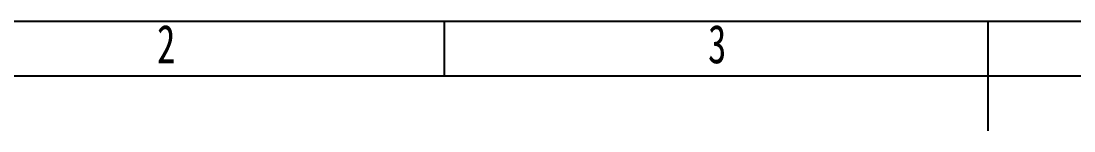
# Model space of a CAD drawing. Header units: millimetres. Extents: x 0 to 297, y 0 to 210.
# Drawn here: x 60.5 to 156.3, y 200 to 210 of the extents above; entities that cross this region are included whole.
import ezdxf

# ---------------------------------------------------------------- set-up
doc = ezdxf.new("R2010")
doc.units = ezdxf.units.MM
doc.linetypes.add('CENTERX2', pattern=[20.32, 12.7, -2.54, 2.54, -2.54])
doc.layers.add('图框', color=7, linetype='Continuous')
doc.styles.add('SLDTEXTSTYLE0', font='TXT', dxfattribs={"width": 0.7})

msp = doc.modelspace()

# ---------------------------------------------------------------- linework, layer by layer
at = {"layer": '图框'}
for p, q in [((0, 210), (297, 210)), ((99, 210), (99, 205))]:
    msp.add_line(p, q, dxfattribs=at)
at = {"layer": '图框', "linetype": 'CENTERX2'}
for p, q in [((99, 210), (99, 205)), ((148.5, 210), (148.5, 205))]:
    msp.add_line(p, q, dxfattribs=at)
at = {"layer": '图框', "lineweight": 25}
msp.add_line((148.5, 210), (148.5, 200), dxfattribs=at)
at = {"layer": '图框', "linetype": 'Continuous', "lineweight": 25}
msp.add_line((5, 205), (292, 205), dxfattribs=at)

# ---------------------------------------------------------------- texts
at = {"layer": '图框', "char_height": 3.5, "attachment_point": 2, "style": 'SLDTEXTSTYLE0'}
for s, insert in [('2', (73.7, 209.659)), ('3', (123.853, 209.659))]:
    msp.add_mtext(s, dxfattribs=dict(at, insert=insert))

doc.saveas('drawing.dxf')
